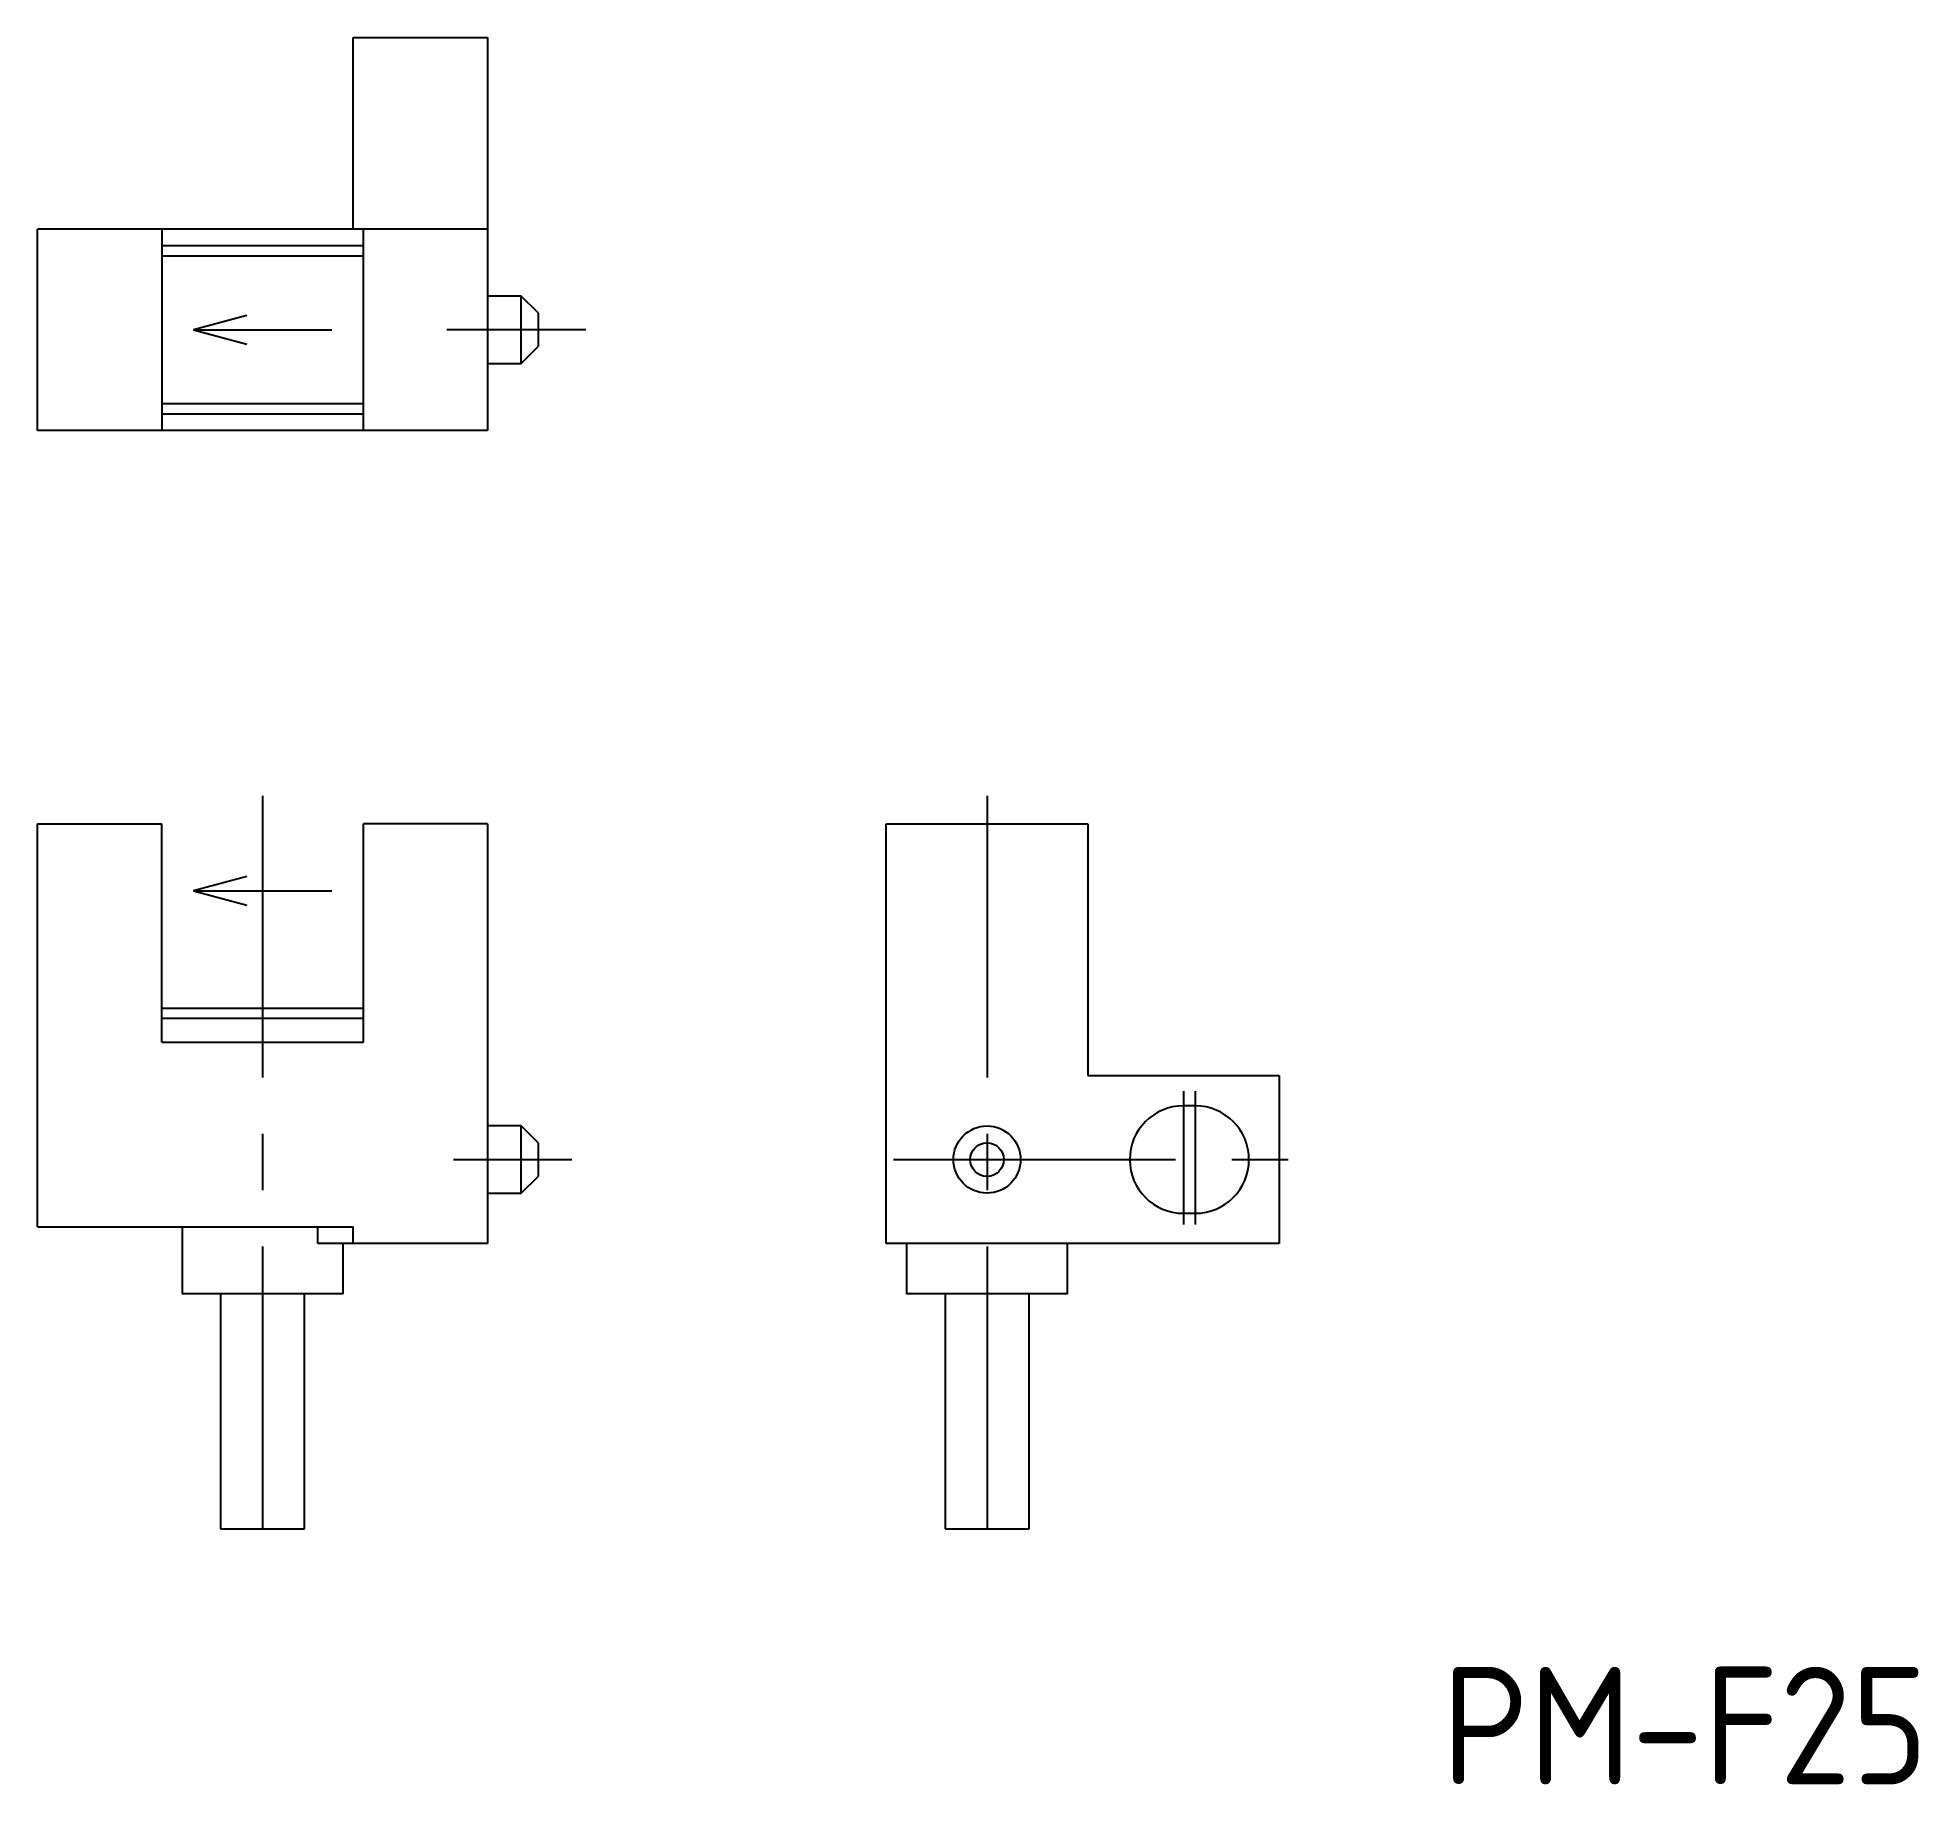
# Model space of a CAD drawing. Extents: x 79.5 to 135.5, y 110.1 to 162.1.
import ezdxf

# ---------------------------------------------------------------- set-up
doc = ezdxf.new("R2010")
doc.units = 0
doc.linetypes.add('CENTER', pattern=[13.421505, 8.388441, -1.677688, 1.677688, -1.677688])
doc.layers.get('0').update_dxf_attribs({"linetype": 'CONTINUOUS'})
doc.styles.get("Standard").update_dxf_attribs({"font": 'isocp.shx', "bigfont": 'extfont.shx'})

# ---------------------------------------------------------------- blocks, each defined once
blk = doc.blocks.new('*U73')
at = {"color": 2}
blk.add_text('PM-F25', height=3.5, dxfattribs=at).set_placement((121.319, 110.089))

msp = doc.modelspace()

# ---------------------------------------------------------------- linework, layer by layer
at = {"color": 7, "linetype": 'CONTINUOUS'}
for p, q in [((88.91, 156.402), (88.91, 162.102)), ((88.91, 162.102), (92.91, 162.102)), ((92.91, 162.102), (92.91, 150.402)), ((79.51, 150.402), (79.51, 156.402)), ((92.91, 156.402), (79.51, 156.402)), ((83.21, 156.402), (83.21, 150.402)), ((89.21, 150.402), (89.21, 156.402)), ((89.21, 155.902), (83.21, 155.902)), ((89.21, 155.594), (83.21, 155.594)), ((93.91, 154.402), (92.91, 154.402)), ((94.41, 153.902), (93.91, 154.402)), ((93.91, 152.402), (93.91, 154.402)), ((94.41, 153.902), (94.41, 152.902)), ((93.91, 152.402), (94.41, 152.902)), ((92.91, 152.402), (93.91, 152.402)), ((83.21, 151.21), (89.21, 151.21)), ((83.21, 150.902), (89.21, 150.902)), ((92.91, 150.402), (79.51, 150.402)), ((79.51, 126.694), (79.51, 138.694)), ((79.51, 138.694), (83.21, 138.694)), ((83.21, 132.194), (83.21, 138.694)), ((92.91, 138.694), (89.21, 138.694)), ((89.21, 132.194), (89.21, 138.694)), ((92.91, 138.694), (92.91, 126.194)), ((104.781, 126.194), (104.781, 138.694)), ((104.781, 138.694), (110.781, 138.694)), ((110.781, 138.694), (110.781, 131.194)), ((89.21, 133.194), (83.21, 133.194)), ((89.21, 132.894), (83.21, 132.894)), ((83.21, 132.194), (89.21, 132.194)), ((110.781, 131.194), (116.481, 131.194)), ((116.481, 131.194), (116.481, 126.194)), ((113.981, 130.294), (113.631, 130.294)), ((93.91, 129.694), (92.91, 129.694)), ((94.41, 129.194), (93.91, 129.694)), ((93.91, 127.694), (93.91, 129.694)), ((94.41, 129.194), (94.41, 128.194)), ((92.91, 127.694), (93.91, 127.694)), ((93.91, 127.694), (94.41, 128.194)), ((79.51, 126.694), (88.91, 126.694)), ((83.81, 126.694), (83.81, 124.694)), ((87.852, 126.194), (87.852, 126.694)), ((88.91, 126.194), (88.91, 126.694)), ((113.631, 127.094), (113.981, 127.094)), ((92.91, 126.194), (87.852, 126.194)), ((88.61, 124.694), (88.61, 126.194)), ((116.481, 126.194), (104.781, 126.194)), ((105.381, 126.194), (105.381, 124.694)), ((110.181, 124.694), (110.181, 126.194)), ((88.61, 124.694), (83.81, 124.694)), ((84.96, 124.694), (84.96, 117.694)), ((87.46, 117.694), (87.46, 124.694)), ((110.181, 124.694), (105.381, 124.694)), ((106.531, 124.694), (106.531, 117.694)), ((109.031, 117.694), (109.031, 124.694)), ((84.96, 117.694), (87.46, 117.694)), ((106.531, 117.694), (109.031, 117.694))]:
    msp.add_line(p, q, dxfattribs=at)
at = {"color": 2, "linetype": 'CONTINUOUS'}
for p, q in [((85.741, 153.828), (84.152, 153.402)), ((84.152, 153.402), (85.741, 152.976)), ((84.152, 153.402), (88.267, 153.402)), ((85.741, 137.119), (84.152, 136.694)), ((84.152, 136.694), (85.741, 136.268)), ((84.152, 136.694), (88.267, 136.694))]:
    msp.add_line(p, q, dxfattribs=at)
at = {"color": 4, "linetype": 'CENTER'}
for p, q in [((95.834, 153.402), (91.698, 153.402)), ((86.21, 139.522), (86.21, 116.931)), ((107.781, 139.522), (107.781, 116.931)), ((113.631, 130.731), (113.631, 126.757)), ((113.981, 130.731), (113.981, 126.757)), ((91.894, 128.694), (95.415, 128.694)), ((105, 128.694), (117.181, 128.694))]:
    msp.add_line(p, q, dxfattribs=at)
at = {"color": 7, "linetype": 'CONTINUOUS'}
for radius in [1, 0.5]:
    msp.add_circle((107.781, 128.694), radius, dxfattribs=at)
for centre, start, end in [((113.631, 128.694), 90, 270), ((113.981, 128.694), 270, 90)]:
    msp.add_arc(centre, 1.6, start, end, dxfattribs=at)

# ---------------------------------------------------------------- block references
msp.add_blockref('*U73', (0, 0))

doc.saveas('drawing.dxf')
